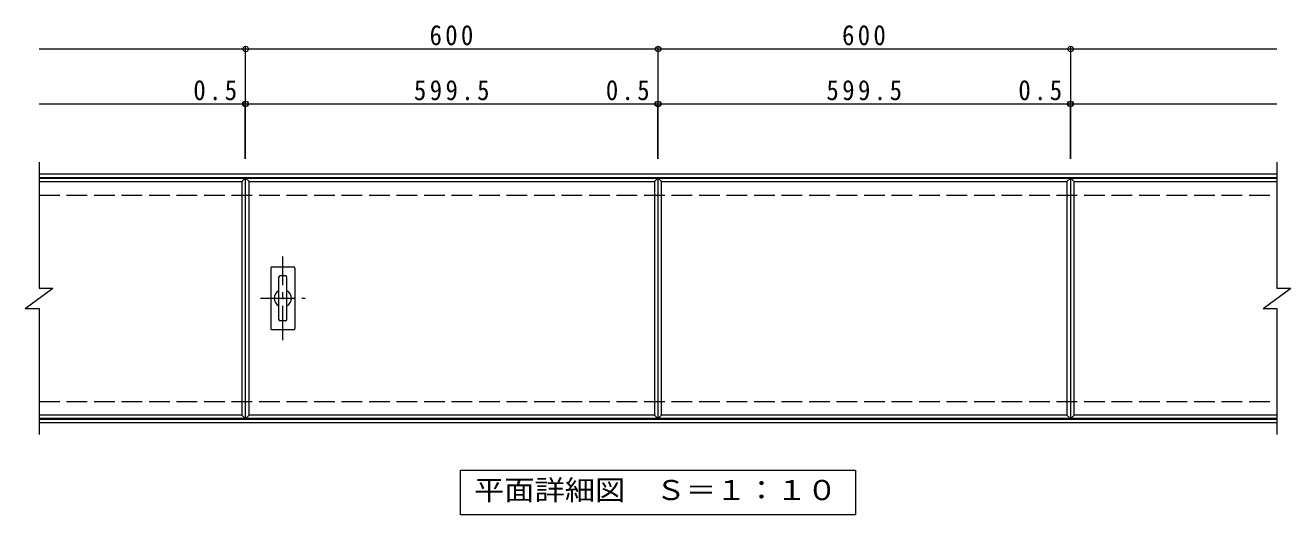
# Model space of a CAD drawing. Units: millimetres on the paper, enlarged 2 times, with parts at other scales. Extents: x -304 to 323, y -274 to 231.
# Drawn here: x -304.1 to 64, y 55.5 to 198 of the extents above; entities that cross this region are included whole.
import ezdxf
from ezdxf.enums import TextEntityAlignment as Align

# ---------------------------------------------------------------- set-up
doc = ezdxf.new("R2010")
doc.units = ezdxf.units.MM
doc.header["$LTSCALE"] = 2
doc.header["$PDMODE"] = 32
doc.header["$PDSIZE"] = 1.6
doc.linetypes.add('CHAIN1', pattern=[8, 5, -1, 1, -1])
doc.linetypes.add('DASHED3', pattern=[4, 3, -1])
for name, color, linetype, lineweight in [('C-1', 2, 'Continuous', 9), ('C-2', 3, 'Continuous', 9), ('C-4', 7, 'Continuous', 9), ('C-5', 7, 'Continuous', 9), ('C-A', 3, 'Continuous', 9)]:
    doc.layers.add(name, color=color, linetype=linetype, lineweight=lineweight)
doc.styles.add('ＭＳ ゴシック', font='')
doc.styles.get('ＭＳ ゴシック').set_extended_font_data('MS Gothic')

msp = doc.modelspace()

# ---------------------------------------------------------------- linework, layer by layer
at = {"layer": 'C-1'}
for p, q in [((-300.1, 154.684), (60, 154.684)), ((-300.1, 153.684), (60, 153.684)), ((-300.1, 83.284), (60, 83.284)), ((-300.1, 82.284), (60, 82.284))]:
    msp.add_line(p, q, dxfattribs=at)
at = {"layer": 'C-1', "linetype": 'DASHED3'}
for p, q in [((-300.1, 148.484), (60, 148.484)), ((-300.1, 88.484), (60, 88.484))]:
    msp.add_line(p, q, dxfattribs=at)
at = {"layer": 'C-2'}
for p, q in [((-300.1, 158.084), (-300.1, 121.484)), ((60, 158.084), (60, 121.484)), ((-300.1, 153.484), (-240.1, 153.484)), ((-300.1, 152.484), (-241.1, 152.484)), ((-240.1, 153.484), (-241.1, 152.484)), ((-241.1, 152.484), (-241.1, 84.484)), ((-240.1, 153.484), (-240.1, 83.484)), ((-240, 153.484), (-239, 152.484)), ((-120.1, 153.484), (-121.1, 152.484)), ((-120, 153.484), (-119, 152.484)), ((-0.1, 153.484), (-1.1, 152.484)), ((0, 83.484), (0, 153.484)), ((0, 153.484), (1, 152.484)), ((0, 153.484), (60, 153.484)), ((1, 84.484), (1, 152.484)), ((1, 152.484), (60, 152.484)), ((-304.1, 115.484), (-296.1, 121.484)), ((-300.1, 121.484), (-296.1, 121.484)), ((56, 115.484), (64, 121.484)), ((60, 121.484), (64, 121.484)), ((-304.1, 115.484), (-300.1, 115.484)), ((-300.1, 115.484), (-300.1, 78.884)), ((56, 115.484), (60, 115.484)), ((60, 115.484), (60, 78.884)), ((-241.1, 84.484), (-300.1, 84.484)), ((-240.1, 83.484), (-300.1, 83.484)), ((-241.1, 84.484), (-240.1, 83.484)), ((-240, 83.484), (-239, 84.484)), ((-120.1, 83.484), (-240, 83.484)), ((-121.1, 84.484), (-239, 84.484)), ((-121.1, 84.484), (-120.1, 83.484)), ((-120, 83.484), (-119, 84.484)), ((-0.1, 83.484), (-120, 83.484)), ((-1.1, 84.484), (-119, 84.484)), ((-1.1, 84.484), (-0.1, 83.484)), ((0, 83.484), (1, 84.484)), ((60, 83.484), (0, 83.484)), ((60, 84.484), (1, 84.484))]:
    msp.add_line(p, q, dxfattribs=at)
for points in [[(-240, 83.484), (-240, 153.484), (-120.1, 153.484), (-120.1, 83.484)], [(-239, 84.484), (-239, 152.484), (-121.1, 152.484), (-121.1, 84.484)], [(-120, 83.484), (-120, 153.484), (-0.1, 153.484), (-0.1, 83.484)], [(-119, 84.484), (-119, 152.484), (-1.1, 152.484), (-1.1, 84.484)]]:
    msp.add_lwpolyline(points, dxfattribs=at)
at = {"layer": 'C-4'}
for p, q in [((-240, 159.084), (-240, 191.684)), ((-120, 159.084), (-120, 191.684)), ((0, 159.084), (0, 191.684)), ((-300.1, 191.084), (60, 191.084)), ((-300.1, 175.084), (60, 175.084)), ((-240.1, 159.084), (-240.1, 175.684)), ((-120.1, 159.084), (-120.1, 175.684)), ((-0.1, 159.084), (-0.1, 175.684))]:
    msp.add_line(p, q, dxfattribs=at)
for p in [(-240, 191.084), (-120, 191.084), (0, 191.084), (-240.1, 175.084), (-240, 175.084), (-120.1, 175.084), (-120, 175.084), (-0.1, 175.084), (0, 175.084)]:
    msp.add_point(p, dxfattribs=at)
at = {"layer": 'C-5'}
msp.add_lwpolyline([(-177.55, 55.484), (-177.55, 68.484), (-62.55, 68.484), (-62.55, 55.484)], close=True, dxfattribs=at)
at = {"layer": 'C-A', "linetype": 'CHAIN1'}
for p, q in [((-229.2, 106.284), (-229.2, 130.684)), ((-235.7, 118.484), (-222.7, 118.484))]:
    msp.add_line(p, q, dxfattribs=at)
at = {"layer": 'C-A'}
for p, q in [((-232.7, 127.284), (-232.7, 109.684)), ((-232.3, 127.684), (-226.1, 127.684)), ((-225.7, 127.284), (-225.7, 109.684)), ((-230.42, 124.564), (-230.42, 112.404)), ((-228.42, 125.004), (-229.98, 125.004)), ((-227.98, 112.404), (-227.98, 124.564)), ((-228.42, 111.964), (-229.98, 111.964)), ((-226.1, 109.284), (-232.3, 109.284))]:
    msp.add_line(p, q, dxfattribs=at)
for centre, radius, start, end in [((-232.3, 127.284), 0.4, 90, 180), ((-226.1, 127.284), 0.4, 0, 90), ((-229.98, 124.564), 0.44, 90, 180), ((-228.42, 124.564), 0.44, 0, 90), ((-229.2, 118.484), 2.5, 119.20927, 240.79073), ((-229.2, 118.484), 2.5, 299.20914, 60.79086), ((-229.98, 112.404), 0.44, 180, 270), ((-228.42, 112.404), 0.44, 270, 0), ((-232.3, 109.684), 0.4, 180, 270), ((-226.1, 109.684), 0.4, 270, 0)]:
    msp.add_arc(centre, radius, start, end, dxfattribs=at)

# ---------------------------------------------------------------- texts
at = {"layer": 'C-4', "color": 2, "char_height": 5.865, "attachment_point": 7, "style": 'ＭＳ ゴシック'}
for s, insert in [('\\T1.27;\\W0.9;600', (-186.5, 192.084)), ('\\T1.27;\\W0.9;600', (-66.5, 192.084)), ('\\T1.27;\\W0.9;0.5', (-255.216, 176.084)), ('\\T1.28;\\W0.9;599.5', (-191.05, 176.084)), ('\\T1.27;\\W0.9;0.5', (-135.216, 176.084)), ('\\T1.28;\\W0.9;599.5', (-71.05, 176.084)), ('\\T1.27;\\W0.9;0.5', (-15.216, 176.084))]:
    msp.add_mtext(s, dxfattribs=dict(at, insert=insert))
at = {"layer": 'C-5', "color": 2, "style": 'ＭＳ ゴシック', "width": 1.1}
msp.add_text('平面詳細図\u3000Ｓ＝１：１０', height=5.865, dxfattribs=at).set_placement((-173.55, 57.984), align=Align.BOTTOM_LEFT)

doc.saveas('drawing.dxf')
